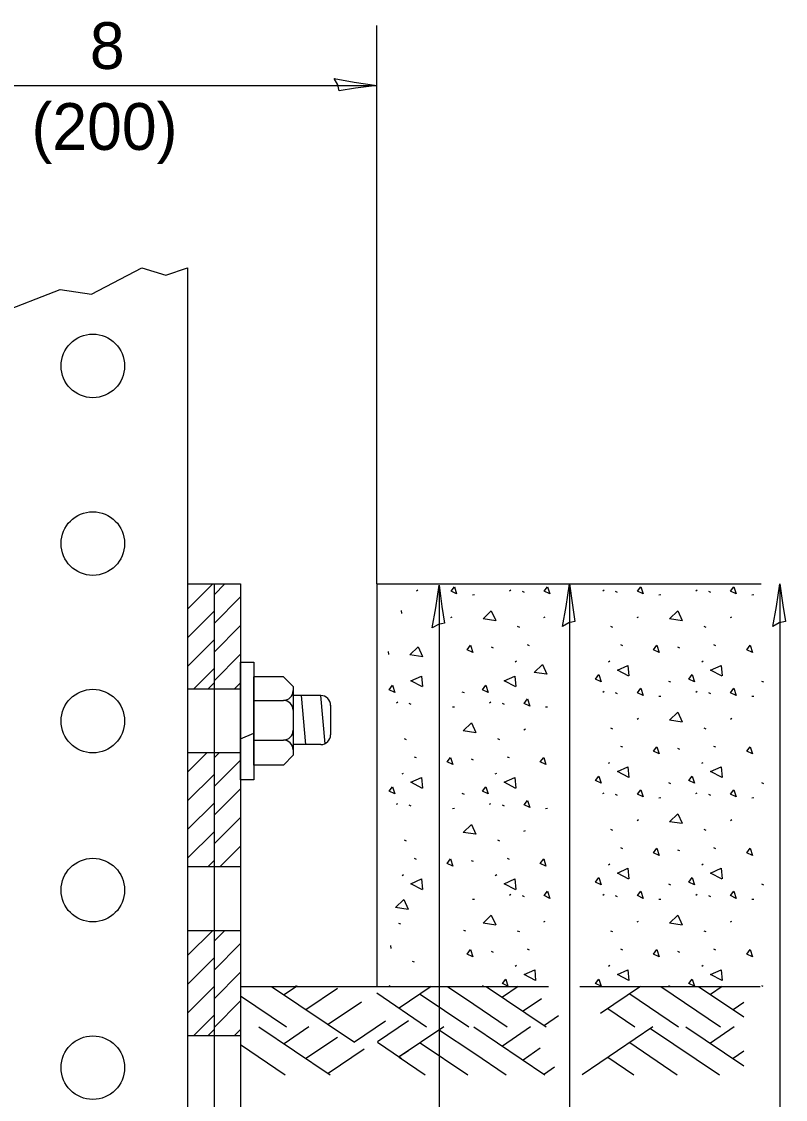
# Model space of a CAD drawing. Extents: x 100 to 887, y 75 to 1075.
# Drawn here: x 346.2 to 444.2, y 717.4 to 855.7 of the extents above; entities that cross this region are included whole.
import ezdxf

# ---------------------------------------------------------------- set-up
doc = ezdxf.new("R2010")
doc.units = 0
for name, color, linetype in [('HS_Dimensions and Text', 7, 'Continuous'), ('HS_Miscellaneous', 7, 'Continuous'), ('HS_Pattern and Hatching', 7, 'Continuous'), ('HS_Steel Object', 7, 'Continuous')]:
    doc.layers.add(name, color=color, linetype=linetype)

msp = doc.modelspace()

# ---------------------------------------------------------------- linework, layer by layer
at = {"layer": 'HS_Dimensions and Text'}
for p, q in [((391.79, 783.52), (391.79, 855.15)), ((318.88, 847.47), (391.79, 847.47)), ((399.77, 783.34), (399.77, 663.31)), ((416.51, 783.52), (416.51, 618.46)), ((443.52, 783.52), (443.52, 592.23))]:
    msp.add_line(p, q, dxfattribs=at)
for points in [[(386.32, 848.37), (388.87, 847.89), (391.79, 847.47), (389.06, 847.11), (386.94, 846.76), (386.77, 847.55)], [(398.88, 777.88), (399.35, 780.43), (399.77, 783.34), (400.14, 780.61), (400.48, 778.49), (399.69, 778.32)], [(415.62, 778.05), (416.09, 780.61), (416.51, 783.52), (416.88, 780.79), (417.22, 778.67), (416.43, 778.5)], [(442.63, 778.05), (443.1, 780.61), (443.52, 783.52), (443.89, 780.79), (444.23, 778.67), (443.44, 778.5)]]:
    msp.add_lwpolyline(points, close=True, dxfattribs=at)
at = {"layer": 'HS_Miscellaneous'}
for p, q in [((391.79, 783.52), (441.13, 783.52)), ((391.79, 783.52), (391.79, 731.85)), ((374.3, 731.85), (389.36, 731.85)), ((389.36, 731.85), (413.83, 731.85)), ((417.83, 731.85), (440.97, 731.85))]:
    msp.add_line(p, q, dxfattribs=at)
at = {"layer": 'HS_Pattern and Hatching'}
for p, q in [((355.15, 820.67), (361.63, 824.07)), ((361.63, 824.07), (364.72, 823.14)), ((364.72, 823.14), (367.49, 824.07)), ((343.18, 818.2), (351.13, 821.29)), ((351.13, 821.29), (355.15, 820.67)), ((367.49, 780.28), (370.73, 783.52)), ((370.9, 782.12), (372.29, 783.52)), ((370.9, 778.44), (374.3, 781.85)), ((396.86, 782.64), (397.03, 782.75)), ((404.05, 782.1), (404.31, 782.13)), ((408.82, 782.64), (408.99, 782.75)), ((410.73, 782.42), (410.47, 782.53)), ((420.78, 782.64), (420.95, 782.75)), ((422.69, 782.42), (422.43, 782.53)), ((427.97, 782.1), (428.23, 782.13)), ((432.74, 782.64), (432.92, 782.75)), ((434.65, 782.42), (434.39, 782.53)), ((439.93, 782.1), (440.19, 782.13)), ((367.49, 776.6), (370.9, 780.01)), ((401.28, 779.18), (401.45, 779.3)), ((413.24, 779.18), (413.41, 779.3)), ((425.2, 779.18), (425.37, 779.3)), ((437.16, 779.18), (437.34, 779.3)), ((370.9, 774.76), (374.3, 778.17)), ((410.12, 777.91), (409.86, 778.03)), ((422.08, 777.91), (421.82, 778.03)), ((434.04, 777.91), (433.78, 778.03)), ((367.49, 772.92), (370.9, 776.32)), ((406.77, 775.28), (406.51, 775.4)), ((411.39, 775.57), (411.13, 775.68)), ((423.35, 775.57), (423.09, 775.68)), ((430.69, 775.28), (430.43, 775.4)), ((435.31, 775.57), (435.05, 775.68)), ((370.9, 771.08), (374.3, 774.49)), ((409.56, 773.51), (409.73, 773.63)), ((421.52, 773.51), (421.69, 773.63)), ((433.48, 773.51), (433.65, 773.63)), ((368.24, 769.99), (370.9, 772.64)), ((370.09, 769.99), (370.9, 770.8)), ((373.49, 769.99), (374.3, 770.8)), ((429.51, 770.89), (429.25, 771)), ((441.47, 770.89), (441.21, 771)), ((403.02, 769.52), (402.76, 769.64)), ((420.78, 769.62), (420.95, 769.73)), ((422.69, 769.4), (422.43, 769.52)), ((427.97, 769.09), (428.23, 769.11)), ((432.74, 769.62), (432.92, 769.73)), ((434.65, 769.4), (434.39, 769.52)), ((439.93, 769.09), (440.19, 769.11)), ((394.3, 768.25), (394.47, 768.37)), ((396.2, 768.03), (395.94, 768.15)), ((401.49, 767.72), (401.75, 767.74)), ((406.26, 768.25), (406.43, 768.37)), ((408.16, 768.03), (407.9, 768.15)), ((413.45, 767.72), (413.71, 767.74)), ((425.2, 766.16), (425.37, 766.28)), ((437.16, 766.16), (437.34, 766.28)), ((410.67, 764.8), (410.85, 764.91)), ((422.08, 764.89), (421.82, 765.01)), ((434.04, 764.89), (433.78, 765.01)), ((395.6, 763.52), (395.34, 763.64)), ((407.56, 763.52), (407.3, 763.64)), ((423.35, 762.55), (423.09, 762.66)), ((430.69, 762.26), (430.43, 762.38)), ((435.31, 762.55), (435.05, 762.66)), ((367.49, 759.35), (369.97, 761.83)), ((370.89, 761.18), (371.54, 761.83)), ((370.89, 757.5), (374.3, 760.91)), ((396.87, 761.18), (396.61, 761.3)), ((404.21, 760.89), (403.95, 761.01)), ((408.83, 761.18), (408.57, 761.3)), ((421.52, 760.49), (421.69, 760.61)), ((433.48, 760.49), (433.65, 760.61)), ((367.49, 755.66), (370.89, 759.07)), ((395.03, 759.13), (395.21, 759.24)), ((406.99, 759.13), (407.17, 759.24)), ((429.51, 757.87), (429.25, 757.98)), ((441.47, 757.87), (441.21, 757.98)), ((370.89, 753.82), (374.3, 757.23)), ((403.02, 756.5), (402.76, 756.62)), ((420.78, 756.6), (420.95, 756.72)), ((432.74, 756.6), (432.92, 756.72)), ((367.49, 751.98), (370.89, 755.39)), ((394.3, 755.23), (394.47, 755.35)), ((406.26, 755.23), (406.43, 755.35)), ((422.69, 756.38), (422.43, 756.5)), ((427.97, 756.07), (428.23, 756.09)), ((434.65, 756.38), (434.39, 756.5)), ((439.93, 756.07), (440.19, 756.09)), ((396.2, 755.01), (395.94, 755.13)), ((401.49, 754.7), (401.75, 754.73)), ((408.16, 755.01), (407.9, 755.13)), ((413.45, 754.7), (413.71, 754.73)), ((370.89, 750.14), (374.3, 753.55)), ((425.2, 753.15), (425.37, 753.26)), ((437.16, 753.15), (437.34, 753.26)), ((367.49, 748.3), (370.89, 751.71)), ((410.67, 751.78), (410.85, 751.89)), ((422.08, 751.87), (421.82, 751.99)), ((434.04, 751.87), (433.78, 751.99)), ((371.65, 747.21), (374.3, 749.86)), ((395.6, 750.5), (395.34, 750.62)), ((407.56, 750.5), (407.3, 750.62)), ((423.35, 749.53), (423.09, 749.65)), ((435.31, 749.53), (435.05, 749.65)), ((396.87, 748.16), (396.61, 748.28)), ((408.83, 748.16), (408.57, 748.28)), ((430.69, 749.24), (430.43, 749.36)), ((370.08, 747.21), (370.89, 748.02)), ((404.21, 747.88), (403.95, 747.99)), ((421.52, 747.48), (421.69, 747.59)), ((433.48, 747.48), (433.65, 747.59)), ((395.03, 746.11), (395.21, 746.22)), ((406.99, 746.11), (407.17, 746.22)), ((429.51, 744.85), (429.25, 744.97)), ((441.47, 744.85), (441.21, 744.97)), ((404.05, 743.05), (404.31, 743.08)), ((408.82, 743.58), (408.99, 743.7)), ((410.73, 743.36), (410.47, 743.48)), ((420.78, 743.58), (420.95, 743.7)), ((422.69, 743.36), (422.43, 743.48)), ((427.97, 743.05), (428.23, 743.08)), ((432.74, 743.58), (432.92, 743.7)), ((434.65, 743.36), (434.39, 743.48)), ((439.93, 743.05), (440.19, 743.08)), ((394.85, 739.83), (394.59, 739.94)), ((413.24, 740.13), (413.41, 740.24)), ((425.2, 740.13), (425.37, 740.24)), ((437.16, 740.13), (437.34, 740.24)), ((367.49, 735.81), (370.73, 739.05)), ((370.9, 737.65), (372.29, 739.05)), ((403.22, 738.94), (402.96, 739.06)), ((410.12, 738.85), (409.86, 738.97)), ((422.08, 738.85), (421.82, 738.97)), ((434.04, 738.85), (433.78, 738.97)), ((370.9, 733.97), (374.3, 737.38)), ((406.77, 736.22), (406.51, 736.34)), ((411.39, 736.51), (411.13, 736.63)), ((423.35, 736.51), (423.09, 736.63)), ((430.69, 736.22), (430.43, 736.34)), ((435.31, 736.51), (435.05, 736.63)), ((367.49, 732.13), (370.9, 735.54)), ((396.62, 734.96), (396.36, 735.08)), ((409.56, 734.46), (409.73, 734.57)), ((421.52, 734.46), (421.69, 734.57)), ((433.48, 734.46), (433.65, 734.57)), ((370.9, 730.29), (374.3, 733.7)), ((367.49, 728.45), (370.9, 731.85)), ((378.27, 731.85), (388.9, 724.72)), ((381.47, 731.85), (379.89, 730.78)), ((381.59, 731.87), (381.41, 731.95)), ((393.55, 731.87), (393.37, 731.95)), ((398.78, 731.85), (394.67, 729.07)), ((400.85, 731.85), (404.24, 729.59)), ((405.51, 731.87), (405.33, 731.95)), ((405.84, 731.85), (413.5, 726.68)), ((409.93, 731.85), (407.91, 730.47)), ((425.62, 731.85), (420.51, 728.39)), ((428.23, 731.85), (435.91, 726.68)), ((429.43, 731.87), (429.25, 731.95)), ((433.07, 731.85), (438.9, 727.96)), ((436.09, 731.85), (434.61, 730.83)), ((441.39, 731.87), (441.21, 731.95)), ((374.3, 730.67), (380.2, 726.68)), ((386.73, 731.61), (382.69, 728.88)), ((391.8, 731.05), (398.15, 726.68)), ((397.34, 730.87), (403.61, 726.68)), ((412.91, 730.28), (410.58, 728.68)), ((424.24, 730.93), (430.51, 726.68)), ((370.9, 726.61), (374.3, 730.01)), ((389.83, 729.86), (385.54, 726.97)), ((404.24, 729.59), (408.53, 726.68)), ((421.45, 729.05), (424.92, 726.68)), ((438.9, 729.81), (437.53, 728.88)), ((368.24, 725.52), (370.9, 728.17)), ((415.1, 728.09), (413.31, 726.87)), ((370.09, 725.52), (370.9, 726.33)), ((373.49, 725.52), (374.3, 726.33)), ((376.66, 726.67), (385.81, 720.52)), ((383.06, 726.67), (379.89, 724.51)), ((392.89, 727.4), (388.9, 724.72)), ((395.85, 727.43), (391.86, 724.74)), ((400.38, 726.67), (394.67, 722.81)), ((399.83, 726.27), (404.24, 723.33)), ((404.24, 726.67), (413.33, 720.52)), ((411.51, 726.67), (407.91, 724.2)), ((427.22, 726.67), (418.15, 720.52)), ((426.91, 726.47), (435.75, 720.52)), ((431.44, 726.67), (438.9, 721.69)), ((437.66, 726.67), (434.61, 724.57)), ((386.72, 725.33), (382.69, 722.61)), ((374.3, 724.4), (380.03, 720.52)), ((390.17, 723.81), (385.54, 720.71)), ((391.86, 724.69), (394.94, 722.62)), ((395.84, 723.59), (394.67, 722.81)), ((397.34, 724.61), (403.45, 720.52)), ((412.77, 723.92), (410.58, 722.41)), ((424.24, 724.66), (430.34, 720.52)), ((438.9, 723.54), (437.53, 722.61)), ((394.67, 722.8), (397.99, 720.52)), ((404.24, 723.33), (408.37, 720.52)), ((421.45, 722.78), (424.76, 720.52)), ((414.61, 721.49), (413.31, 720.6))]:
    msp.add_line(p, q, dxfattribs=at)
for points in [[(402.03, 782.22), (401.31, 782.56), (401.74, 783.14), (402.03, 782.22)], [(413.99, 782.22), (413.27, 782.56), (413.7, 783.14), (413.99, 782.22)], [(425.95, 782.22), (425.23, 782.56), (425.66, 783.14), (425.95, 782.22)], [(437.91, 782.22), (437.19, 782.56), (437.62, 783.14), (437.91, 782.22)], [(394.92, 780.09), (394.96, 779.71)], [(407.07, 778.79), (405.42, 779.03), (406.48, 780.06), (407.06, 778.82)], [(430.99, 778.79), (429.34, 779.03), (430.41, 780.06), (430.98, 778.82)], [(393.24, 774.85), (393.27, 774.47)], [(397.67, 774.16), (396.02, 774.39), (397.09, 775.43), (397.66, 774.19)], [(404.1, 774.71), (403.37, 775.05), (403.81, 775.63), (404.1, 774.71)], [(428.02, 774.71), (427.29, 775.05), (427.73, 775.63), (428.02, 774.71)], [(439.98, 774.71), (439.26, 775.05), (439.69, 775.63), (439.98, 774.71)], [(413.61, 771.92), (411.96, 772.15), (413.03, 773.18), (413.6, 771.95)], [(420.58, 770.94), (419.86, 771.29), (420.29, 771.87), (420.58, 770.94)], [(424.13, 771.67), (422.66, 772.45), (424.01, 773.05), (424.13, 771.7)], [(432.54, 770.94), (431.82, 771.29), (432.25, 771.87), (432.54, 770.94)], [(436.09, 771.67), (434.62, 772.45), (435.97, 773.05), (436.09, 771.7)], [(394.1, 769.58), (393.37, 769.93), (393.81, 770.5), (394.1, 769.58)], [(397.65, 770.3), (396.17, 771.08), (397.53, 771.69), (397.65, 770.33)], [(406.06, 769.58), (405.33, 769.93), (405.77, 770.5), (406.06, 769.58)], [(409.61, 770.3), (408.13, 771.08), (409.49, 771.69), (409.61, 770.33)], [(425.95, 769.2), (425.23, 769.54), (425.66, 770.12), (425.95, 769.2)], [(437.91, 769.2), (437.19, 769.54), (437.62, 770.12), (437.91, 769.2)], [(411.43, 767.83), (410.7, 768.18), (411.14, 768.75), (411.43, 767.83)], [(430.99, 765.78), (429.34, 766.01), (430.41, 767.04), (430.98, 765.81)], [(404.5, 764.41), (402.85, 764.64), (403.92, 765.67), (404.49, 764.44)], [(428.02, 761.69), (427.29, 762.04), (427.73, 762.61), (428.02, 761.69)], [(439.98, 761.69), (439.26, 762.04), (439.69, 762.61), (439.98, 761.69)], [(401.53, 760.32), (400.81, 760.67), (401.24, 761.25), (401.53, 760.32)], [(413.49, 760.32), (412.77, 760.67), (413.2, 761.25), (413.49, 760.32)], [(424.13, 758.65), (422.66, 759.43), (424.01, 760.04), (424.13, 758.68)], [(436.09, 758.65), (434.62, 759.43), (435.97, 760.04), (436.09, 758.68)], [(397.65, 757.28), (396.17, 758.06), (397.53, 758.67), (397.65, 757.31)], [(409.61, 757.28), (408.13, 758.06), (409.49, 758.67), (409.61, 757.31)], [(420.58, 757.93), (419.86, 758.27), (420.29, 758.85), (420.58, 757.93)], [(432.54, 757.93), (431.82, 758.27), (432.25, 758.85), (432.54, 757.93)], [(394.1, 756.56), (393.37, 756.91), (393.81, 757.48), (394.1, 756.56)], [(406.06, 756.56), (405.33, 756.91), (405.77, 757.48), (406.06, 756.56)], [(425.95, 756.18), (425.23, 756.53), (425.66, 757.1), (425.95, 756.18)], [(437.91, 756.18), (437.19, 756.53), (437.62, 757.1), (437.91, 756.18)], [(411.43, 754.81), (410.7, 755.16), (411.14, 755.74), (411.43, 754.81)], [(430.99, 752.76), (429.34, 752.99), (430.41, 754.02), (430.98, 752.79)], [(404.5, 751.39), (402.85, 751.62), (403.92, 752.66), (404.49, 751.42)], [(428.02, 748.67), (427.29, 749.02), (427.73, 749.59), (428.02, 748.67)], [(439.98, 748.67), (439.26, 749.02), (439.69, 749.59), (439.98, 748.67)], [(401.53, 747.3), (400.81, 747.65), (401.24, 748.23), (401.53, 747.3)], [(413.49, 747.3), (412.77, 747.65), (413.2, 748.23), (413.49, 747.3)], [(424.13, 745.63), (422.66, 746.41), (424.01, 747.02), (424.13, 745.66)], [(436.09, 745.63), (434.62, 746.41), (435.97, 747.02), (436.09, 745.66)], [(397.65, 744.26), (396.17, 745.04), (397.53, 745.65), (397.65, 744.29)], [(409.61, 744.26), (408.13, 745.04), (409.49, 745.65), (409.61, 744.29)], [(420.58, 744.91), (419.86, 745.26), (420.29, 745.83), (420.58, 744.91)], [(432.54, 744.91), (431.82, 745.26), (432.25, 745.83), (432.54, 744.91)], [(413.99, 743.16), (413.27, 743.51), (413.7, 744.08), (413.99, 743.16)], [(425.95, 743.16), (425.23, 743.51), (425.66, 744.08), (425.95, 743.16)], [(437.91, 743.16), (437.19, 743.51), (437.62, 744.08), (437.91, 743.16)], [(395.82, 741.75), (394.17, 741.98), (395.24, 743.02), (395.81, 741.78)], [(407.07, 739.74), (405.42, 739.97), (406.48, 741.01), (407.06, 739.77)], [(430.99, 739.74), (429.34, 739.97), (430.41, 741.01), (430.98, 739.77)], [(393.54, 737.1), (393.57, 736.71)], [(404.1, 735.65), (403.37, 736), (403.81, 736.58), (404.1, 735.65)], [(428.02, 735.65), (427.29, 736), (427.73, 736.58), (428.02, 735.65)], [(439.98, 735.65), (439.26, 736), (439.69, 736.58), (439.98, 735.65)], [(412.17, 732.61), (410.7, 733.39), (412.05, 734), (412.17, 732.64)], [(424.13, 732.61), (422.66, 733.39), (424.01, 734), (424.13, 732.64)], [(436.09, 732.61), (434.62, 733.39), (435.97, 734), (436.09, 732.64)], [(408.62, 731.89), (407.9, 732.24), (408.33, 732.81), (408.62, 731.89)], [(420.58, 731.89), (419.86, 732.24), (420.29, 732.81), (420.58, 731.89)], [(432.54, 731.89), (431.82, 732.24), (432.25, 732.81), (432.54, 731.89)]]:
    msp.add_lwpolyline(points, dxfattribs=at)
at = {"layer": 'HS_Steel Object'}
for p, q in [((367.49, 824.07), (367.49, 679.69)), ((367.49, 783.52), (370.89, 783.52)), ((370.89, 783.52), (370.89, 678.25)), ((370.89, 783.52), (374.3, 783.52)), ((374.3, 783.52), (374.3, 676.82)), ((376.01, 760.27), (376.01, 771.6)), ((379.79, 771.6), (376.01, 771.6)), ((379.79, 771.6), (381.05, 770.34)), ((370.89, 769.99), (367.49, 769.99)), ((374.3, 769.99), (370.89, 769.99)), ((381.05, 770.34), (381.05, 761.53)), ((384.59, 769.19), (381.05, 769.19)), ((382.08, 769.19), (382.63, 762.9)), ((384.56, 769.19), (385.11, 763.01)), ((376.01, 768.57), (379.79, 768.57)), ((385.86, 767.94), (385.86, 764.16)), ((374.29, 763.63), (376.01, 764.35)), ((376.01, 763.47), (379.79, 763.47)), ((384.59, 762.9), (381.05, 762.9)), ((381.05, 762.21), (381.05, 761.53)), ((370.89, 761.83), (367.49, 761.83)), ((374.3, 761.83), (370.89, 761.83)), ((379.79, 760.27), (381.05, 761.53)), ((379.79, 760.27), (376.01, 760.27)), ((370.89, 747.21), (367.49, 747.21)), ((374.3, 747.21), (370.89, 747.21)), ((367.49, 739.05), (370.89, 739.05)), ((370.89, 739.05), (374.3, 739.05)), ((370.89, 725.52), (367.49, 725.52)), ((374.3, 725.52), (370.89, 725.52))]:
    msp.add_line(p, q, dxfattribs=at)
msp.add_lwpolyline([(376.01, 758.38), (374.29, 758.38), (374.29, 773.49), (376.01, 773.49)], close=True, dxfattribs=at)
for centre in [(355.34, 811.48), (355.34, 788.69), (355.34, 765.91), (355.34, 744.22), (355.34, 721.44)]:
    msp.add_circle(centre, 4.08, dxfattribs=at)
for centre, start, end in [((379.79, 769.82), 270, 360), ((384.6, 767.93), 360, 90), ((379.79, 767.3), 0, 90), ((379.79, 764.73), 270, 360), ((379.79, 762.21), 0, 90), ((384.6, 764.16), 270, 360)]:
    msp.add_arc(centre, 1.26, start, end, dxfattribs=at)

# ---------------------------------------------------------------- texts
at = {"layer": 'HS_Dimensions and Text'}
for s, p in [('8 ', (354.96, 849.58)), ('(200)', (347.47, 839.2))]:
    msp.add_text(s, height=6, dxfattribs=at).set_placement(p)

doc.saveas('drawing.dxf')
